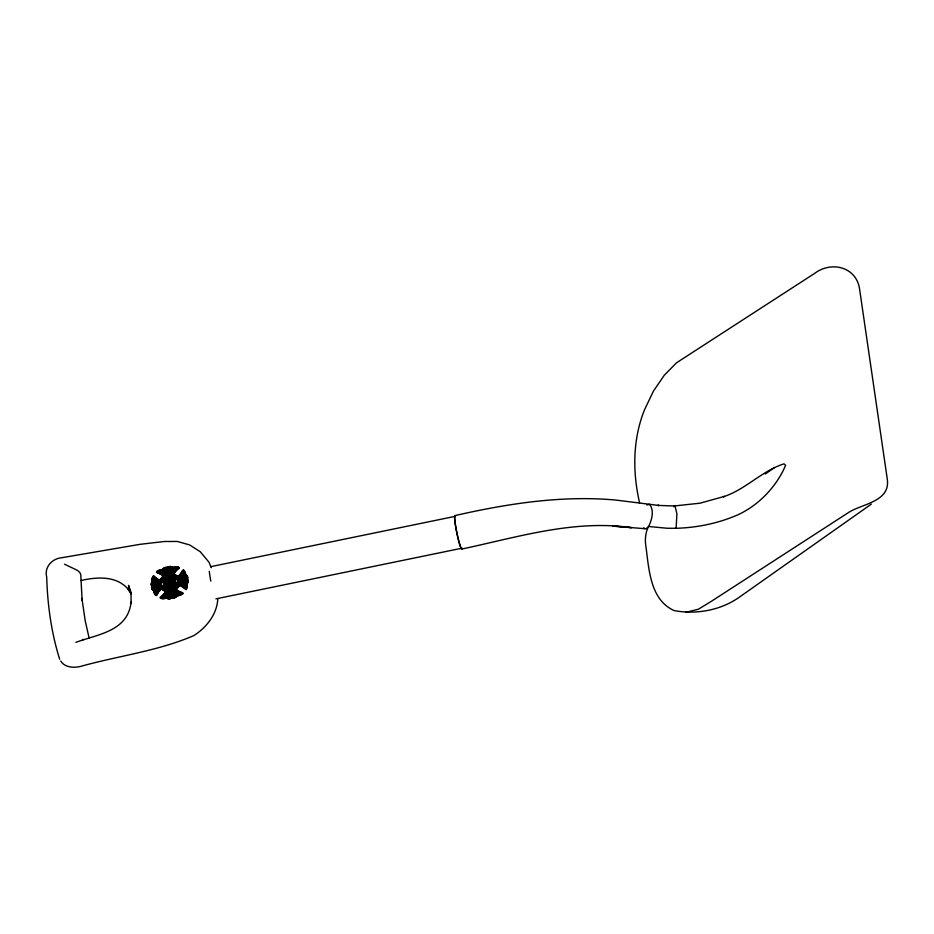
<?xml version="1.0" encoding="UTF-8"?>
<svg xmlns="http://www.w3.org/2000/svg" width="934" height="934" viewBox="0 0 934 934"><rect width="100%" height="100%" fill="white"/><g stroke="black" fill="none" stroke-linecap="round" stroke-linejoin="round"><path stroke-width="1.4" d="M165.867 596.616L167.735 591.887A3.748 3.141 -19.8 0 1 169.719 589.973A3.759 3.152 -19.8 0 1 172.533 589.693L177.051 593.37M167.63 593.277L167.875 592.284A3.748 3.141 -19.8 0 1 169.86 590.358A3.759 3.152 -19.8 0 1 172.673 590.09L174.74 591.817M173.561 569.682L171.541 573.184A3.748 3.141 -19.8 0 1 169.556 575.111A3.759 3.152 -19.8 0 1 166.742 575.379L162.364 572.098M171.786 572.192L171.681 573.581A3.748 3.141 -19.8 0 1 169.696 575.496A3.759 3.152 -19.8 0 1 167.805 575.893M158.068 584.906L159.154 586.961A2.405 2.02 -19.8 0 0 160.193 584.871L158.5 582.991L158.558 585.595M158.5 582.991L158.208 585.303M180.776 582.092L179.235 580.598A2.405 2.02 -19.8 0 1 180.157 578.566L180.297 578.963A2.405 2.02 -19.8 0 0 179.375 580.983L180.916 582.477L180.857 579.874M180.916 582.477L181.208 580.166M169.369 577.597L170.875 577.282L169.369 577.597L170.782 576.663L170.537 575.589L168.996 576.558L170.537 575.589M169.229 577.2L170.782 576.663M165.785 572.577L165.972 571.468C169.509 572.542 163.532 573.476 167.174 572.017M165.925 572.962L165.972 571.468M173.502 592.506C172.054 596.196 173.199 590.125 173.455 594.001M157.893 587.439L157.262 585.875L156.492 587.007L157.753 586.891M181.535 578.029L182.153 579.594C184.313 577.726 180.204 577.457 182.153 579.594M157.227 583.318L157.181 584.707L157.157 583.038L155.99 583.575L157.181 584.707M182.2 582.151L182.235 580.761L182.27 582.419L183.426 581.894L182.235 580.761M217.797 598.787C217.073 614.187 206.519 627.473 193.91 635.552C157.788 651.173 118.093 655.843 80.417 666.456C73.599 668.055 64.75 667.576 60.745 661.038M163.228 582.653L160.321 581.578A24.763 20.793 -19.8 0 1 154.869 578.59L153.725 577.679L153.386 578.403A5.557 4.658 -19.8 0 0 153.783 580.82L159.095 581.905A3.748 3.141 -19.8 0 1 161.08 583.435A3.759 3.152 -19.8 0 1 161.08 585.875L157.648 589.587L155.184 590.486L155.278 592.028M155.266 591.362L155.184 590.486M184.091 574.585L181.628 575.484L178.196 579.197A3.759 3.152 -19.8 0 0 178.196 581.637A3.748 3.141 -19.8 0 0 180.18 583.178C187.676 585.373 186.998 585.49 180.32 583.563A3.748 3.141 -19.8 0 1 178.336 582.034A3.759 3.152 -19.8 0 1 178.336 579.594C179.632 576.406 185.095 576.185 183.975 572.659M184.232 574.982L183.403 571.561L181.932 573.674A24.763 20.793 -19.8 0 1 178.172 577.901C176.491 580.446 174.261 579.745 176.608 577.761A23.502 19.731 -19.8 0 0 182.235 570.943L183.414 569.717L185.317 572.484M164.641 572.775L164.793 571.094C161.442 569.6 165.657 575.075 164.793 571.094M175.861 593.896C174.845 590.848 173.514 595.367 176.036 594.666L175.896 594.036M174.775 592.693L174.623 594.374M174.821 587.778L174.401 586.844L175.055 587.276C178.674 585.805 173.432 587.533 174.74 587.007M167.49 592.892L165.96 594.549L166.03 597.083L162.446 597.608L163.59 596.371A24.763 20.793 -19.8 0 0 167.641 591.245L168.412 589.623L167.816 586.097L166.801 589.681A23.432 19.672 -19.8 0 1 162.539 595.285L160.053 597.48L161.255 598.215A6.877 5.779 -19.8 0 0 166.45 597.643L167.081 598.145A3.736 3.129 -19.8 0 0 169.801 598.554L172.953 597.783A3.783 3.176 -19.8 0 0 174.88 597.41A3.748 3.152 -19.8 0 0 176.911 595.483C178.511 596.032 185.516 593.265 181.57 592.331A23.502 19.731 -19.8 0 1 174.366 588.14L173.49 587.066M167.957 586.494L166.941 590.066A23.432 19.672 -19.8 0 1 162.679 595.67L160.368 598.262M171.611 579.372L172.486 575.402A23.432 19.672 -19.8 0 1 176.736 569.798L179.223 567.592L178.02 566.856A6.877 5.779 -19.8 0 0 172.825 567.44L172.195 566.938A3.736 3.129 -19.8 0 0 169.474 566.529L166.322 567.3A3.783 3.176 -19.8 0 0 164.407 567.674A3.748 3.152 -19.8 0 0 162.364 569.588C160.765 569.051 153.771 571.818 157.706 572.752A23.502 19.731 -19.8 0 1 164.921 576.932L167.034 580.306L166.439 576.78L165.248 575.554A24.763 20.793 -19.8 0 0 160.8 572.717L158.535 571.655L161.699 571.094M676.239 527.687L676.123 528.294L667.039 528.247L648.628 526.496L646.059 528.796L612.774 526.087L631.407 527.663C573.85 519.304 517.319 537.307 461.688 549.064M175.207 578.041C170.607 580.224 175.557 576.593 174.249 578.858C173.129 578.695 172.218 576.932 173.374 579.313C176.292 580.411 174.378 575.986 175.3 578.134M167.093 577.399L169.136 576.943M171.739 578.531L172.627 575.788A23.432 19.672 -19.8 0 1 173.502 574.305M153.573 577.726L153.526 578.788A5.557 4.658 -19.8 0 0 153.923 581.205M185.703 587.346L184.407 586.482A24.763 20.793 -19.8 0 0 178.966 583.493L176.187 582.816L179.106 583.89A24.763 20.793 -19.8 0 1 184.547 586.879L185.691 587.79L185.889 586.68A5.616 4.717 -19.8 0 0 185.492 584.252M185.843 587.743L186.029 587.066A5.616 4.717 -19.8 0 0 186.064 586.26A5.557 4.658 -19.8 0 0 185.644 584.649M187.209 587.579L186.076 589.693L184.29 588.268A23.443 19.684 -19.8 0 0 177.67 584.637L176.503 584.404L176.187 582.816M151.833 585.805L151.728 587.159A3.783 3.176 -19.8 0 0 152.417 589.494L153.9 590.545A6.83 5.732 -19.8 0 0 153.877 592.028L155.861 595.355L157.04 594.129A23.502 19.731 -19.8 0 1 162.668 587.311L163.719 586.61L162.808 587.708A23.502 19.731 -19.8 0 0 161.465 588.922L165.633 591.654L166.147 590.23L162.306 588L161.384 588.875L165.633 591.654M153.947 590.393L154.04 590.93A6.83 5.732 -19.8 0 0 154.017 592.413M187.968 580.177L187.687 578.309A3.783 3.176 -19.8 0 0 186.998 575.974L185.387 574.538A6.83 5.732 -19.8 0 0 185.399 573.056L183.554 570.114L182.375 571.339A23.502 19.731 -19.8 0 1 176.748 578.158L175.697 578.858M185.481 575.075L185.527 574.924A6.83 5.732 -19.8 0 0 185.539 573.441M170.35 572.869L168.202 572.624L166.38 574.118A2.405 2.02 -19.8 0 0 168.61 574.702L170.373 572.775L168.47 574.317A2.405 2.02 -19.8 0 1 166.24 573.721L166.24 573.721M168.902 592.296L170.817 590.767A2.405 2.02 -19.8 0 1 173.035 591.35C172.556 594.222 166.357 591.234 171.214 592.845M158.862 587.895L158.441 589.354L156.013 590.813M154.203 589.202L154.74 587.766L153.118 586.961L153.001 587.755A2.358 1.985 -19.8 0 0 153.888 589.074L154.028 589.459A2.358 1.985 -19.8 0 1 153.141 588.14L153.118 586.961M154.343 589.599L154.74 587.766M185.084 575.869C183.227 577.025 186.485 579.559 186.415 577.714A2.358 1.985 -19.8 0 0 185.527 576.395L185.387 576.009A2.358 1.985 -19.8 0 1 186.275 577.329L186.31 578.508M185.224 576.266L184.675 577.702M155.441 589.354L155.931 588.07C160.041 588.408 152.686 591.035 157.379 588.187M155.581 589.739L155.931 588.07M183.835 575.729C180.974 580.353 183.683 573.009 183.496 577.399M173.958 581.065C174.576 578.695 176.106 582.641 175.195 580.096C173.631 581.824 173.829 579.78 173.059 580.656C174.553 580.166 176.561 579.734 174.121 581.45M171.155 576.231L171.926 574.608A24.763 20.793 -19.8 0 1 175.966 569.495L177.145 568.304L173.385 568.386L176.97 567.86L175.825 569.098A24.763 20.793 -19.8 0 0 171.786 574.223L171.015 575.846L171.471 578.975M152.137 586.132L151.868 587.544A3.783 3.176 -19.8 0 0 152.557 589.879L154.087 590.778M187.279 579.325L187.547 577.924A3.783 3.176 -19.8 0 0 186.858 575.589L185.341 574.69M175.183 586.832L176.152 586.085L175.861 587.194M156.62 595.623L157.181 594.526A23.502 19.731 -19.8 0 1 158.068 593.032M161.325 580.703L164.174 576.698L163.275 575.974L160.636 578.823L160.216 580.259L161.325 580.703L164.174 576.698M178.102 584.754L179.363 585.606L178.102 584.754L175.253 588.77L176.152 589.494L178.791 586.645M178.242 585.151L175.253 588.77M160.216 580.259L163.275 575.974M179.223 585.209L176.152 589.494M182.037 577.282L183.975 576.115M175.043 586.447L173.993 586.75L174.88 587.393M167.875 577.492L168.669 577.737M165.423 570.405L166.404 568.491L165.423 570.405L163.835 570.09L163.882 569.401A2.358 1.985 -19.8 0 1 165.493 568.479L166.404 568.491M173.993 595.063L172.872 596.592L173.922 596.989A2.358 1.985 -19.8 0 0 175.534 596.067C175.452 594.199 173.467 595.553 173.012 596.978M174.413 575.613L173.152 574.854L173.794 573.815L178.055 576.593L177.121 577.457L175.405 576.103M173.292 575.239L173.794 573.815M165.493 591.257L166.147 590.23M155.429 587.101L156.258 585.279C154.577 582.863 152.417 587.007 155.429 587.101L156.258 585.279M183.986 578.368L183.029 579.804L184.465 581.135L185.749 579.652L183.986 578.368L185.749 579.652M184.126 578.765L183.169 580.189M155.674 593.265L157.356 591.409A24.763 20.793 -19.8 0 1 161.103 587.182L163.555 585.42L161.243 587.568A24.763 20.793 -19.8 0 0 157.496 591.794L156.025 593.907L155.301 592.425M183.753 572.203L182.072 574.06A24.763 20.793 -19.8 0 1 178.312 578.286L177.53 578.963M156.632 587.393L157.262 585.875M182.784 578.076L182.013 579.197M163.835 570.09L164.022 569.798A2.358 1.985 -19.8 0 1 165.633 568.864L166.544 568.876M175.58 595.378L175.394 595.67A2.358 1.985 -19.8 0 1 173.782 596.604L172.872 596.592M153.806 586.213L154.46 585.338M166.45 570.382L167.641 568.853L168.575 569.331L169.346 570.207L168.12 571.456L166.45 570.382L168.12 571.456M166.591 570.767L167.641 568.853M172.837 594.701C169.684 598.344 175.218 594.479 171.296 594.012L170.07 595.262L171.774 596.616M185.609 579.255L184.465 581.135M673.753 506.73L674.371 505.948L700.021 503.192L724.434 496.386L723.43 496.76C745.554 489.591 762.109 470.689 784.035 463.836L785.576 465.342C776.796 486.264 758.933 505.06 738.199 514.669C718.666 523.262 697.418 527.652 676.123 528.294L676.905 513.758L675.002 506.006L657.746 505.399L658.914 505.469L615.518 500.029C561.474 495.183 507.536 503.659 454.94 515.591M152.966 585.373L154.133 583.563L153.001 582.618A2.452 2.055 -19.8 0 0 152.487 584.194L152.966 585.373L154.133 583.563M185.154 581.52L186.415 582.851A2.452 2.055 -19.8 0 0 186.94 581.275C187.15 578.928 184.453 581.462 185.551 582.197M186.45 580.096L185.294 581.905M175.487 587.007L175.861 587.171M167.98 571.059L169.206 569.81M170.373 571.363C171.085 573.056 167.221 571.655 169.965 570.651L170.35 571.421M169.136 572.04L169.965 570.651M170.292 593.429C169.416 596.733 170.023 591.105 169.206 594.433M171.751 571.304C172.218 566.062 171.132 574.071 172.218 568.993M168.459 595.647C166.042 591.958 167.84 599.231 168.003 594.795M170.21 595.659L171.296 594.012M161.524 589.272L162.306 588M177.121 577.457L177.904 576.196M151.588 585.688L151.203 584.474A3.736 3.129 -19.8 0 1 151.973 582.034L152.627 581.415L152.114 582.419A3.736 3.129 -19.8 0 0 151.343 584.859M188.201 581.847A3.736 3.129 -19.8 0 1 187.442 583.435L186.788 584.054L187.302 583.049A3.736 3.129 -19.8 0 0 188.084 580.609M168.202 572.624L166.322 574.025M171.074 592.46L173.094 591.444M154.81 584.988L154.951 584.334M182.994 593.615L180.064 595.437M153.223 582.431L153.141 583.014A2.452 2.055 -19.8 0 0 152.814 583.505M765.191 474.063L774.566 467.49M173.782 583.388L175.078 582.898M871.329 504.115L738.689 597.643C720.231 610.357 696.052 614.759 674.103 610.567C649.328 599.383 648.978 567.335 645.616 544.359A13.263 4.798 -84 0 1 648.628 526.496C651.839 520.028 654.5 510.373 649.515 504.302L647.005 504.967M170.338 569.39C174.296 567.136 167.209 570.417 169.649 567.627A2.452 2.055 -19.8 0 1 171.401 567.907L171.739 568.467M171.097 570.219L172.393 569.506M168.318 595.25L167.058 596.079M169.089 596.079L167.688 597.001L168.015 597.562A2.452 2.055 -19.8 0 0 169.778 597.842C172.125 596.884 166.941 595.448 170.712 597.456M169.229 596.464L167.828 597.386M157.846 573.137C153.912 572.203 160.905 569.436 162.504 569.985A3.748 3.152 -19.8 0 1 164.547 568.059A3.783 3.176 -19.8 0 1 166.462 567.685L169.614 566.915A3.736 3.129 -19.8 0 1 172.335 567.323L172.965 567.825A6.877 5.779 -19.8 0 1 178.16 567.253L179.363 567.989L176.876 570.184A23.432 19.672 -19.8 0 0 174.518 572.869M172.51 576.593L173.969 576.71L172.72 577.504C171.482 575.064 176.923 575.426 173.794 577.27M173.829 576.325L172.58 577.107L172.778 577.889L175.172 577.399L174.892 576.103M168.856 568.397L169.79 568.012A2.452 2.055 -19.8 0 1 171.541 568.292M170.572 597.071L169.626 597.456A2.452 2.055 -19.8 0 1 167.875 597.176L167.688 597.001M169.813 591.689L170.957 591.152A2.405 2.02 -19.8 0 1 173.175 591.747M171.926 572.577L173.455 570.919L173.549 568.853M155.301 583.19L156.492 582.104L155.301 583.19L154.355 581.777L156.492 582.104M159.154 586.961L159.119 586.505A2.405 2.02 -19.8 0 0 160.053 584.486M185.072 583.692L184.115 582.279C180.39 582.968 186.251 584.988 184.617 582.863M172.241 593.452L173.642 592.892M167.548 581.24C171.085 581.684 167.093 582.606 167.431 580.446L168.937 580.866L171.132 579.652M167.396 580.212L169.077 581.252L171.272 580.037L171.109 579.454L167.396 580.212L167.163 578.613L168.832 579.722C167.816 578.309 170.035 577.854 169.591 579.57L170.864 577.819M156.13 583.972L157.157 583.038M183.286 581.497L182.27 582.419M173.817 580.668L173.467 581.45M169.778 581.1C173.712 579.605 168.459 581.777 170.443 581.287L171.482 581.485L169.918 581.497M182.924 583.365L184.115 582.279M172.662 579.979L171.669 580.364L171.973 581.859L172.662 579.979L172.825 581.111M172.802 580.364L171.669 580.364M164.034 586.459L166.345 585.455L166.159 586.435M160.006 571.421L158.71 572.18L160.94 573.102A24.763 20.793 -19.8 0 1 165.388 575.939L166.579 577.165M171.214 584.532L171.938 585.186C173.117 587.054 167.676 587.124 168.12 585.174L171.716 583.692M168.353 586.225L168.26 585.571L171.868 584.077L171.693 583.505L167.992 584.264L167.898 583.668L170.84 583.481L170.56 582.162L171.471 581.975M164.688 586.575C167.221 586.715 163.322 586.599 165.703 586.937M164.828 586.961L165.657 586.634M166.089 586.529L166.637 586.902L166.404 585.898M169.136 585.314C171.856 585.128 169.276 585.326 169.276 585.7M164.256 578.601L162.901 578.73M164.396 578.987L163.1 579.477L162.843 578.333L165.271 578.146L165.61 579.839M162.983 578.73L165.411 578.531C161.851 579.255 166.054 580.002 165.271 578.146M166.45 583.972C168.832 582.781 164.594 586.248 167.606 584.719L167.443 583.61M75.888 642.347C97.79 634.221 127.97 631.396 131.134 601.928L131.11 603.189L131.04 594.024L128.507 585.361L131.39 593.359M164.337 588.548L165.89 588.42L164.477 588.934L164.267 588.116C170.292 587.393 162.119 590.23 166.661 587.684C162.166 587.684 168.015 589.027 166.497 586.517M169.895 587.626C176.549 587.393 165.867 588.665 172.171 586.809M170.035 588.011L172.311 587.194L172.09 586.225L168.318 586.552C168.54 588.969 172.93 585.933 168.4 587.124M172.276 587.486L172.498 588.455L168.856 589.646L170.817 588.455L168.482 587.626L170.502 586.902M170.642 587.288L168.704 588.583L170.817 588.455M153.783 580.82L156.235 580.644L159.235 582.291A3.748 3.141 -19.8 0 1 161.22 583.832A3.759 3.152 -19.8 0 1 161.22 586.272L159.002 588.28M163.275 580.738L165.4 579.033L163.018 579.489L162.843 578.333M154.495 582.174L156.632 582.501M184.932 583.295L182.784 582.968M170.922 598.636L169.941 598.939A3.736 3.129 -19.8 0 1 167.221 598.531L166.45 597.643M172.498 588.455L168.715 589.261L170.677 588.058M153.713 578.123L155.009 578.987A24.763 20.793 -19.8 0 0 160.461 581.975L161.384 582.302M685.684 612.342L698.434 609.213L711.346 601.321L849.391 511.972C863.238 503.578 890.978 501.383 887.207 478.582L859.677 289.727C856.968 267.252 831.855 260.388 814.623 273.405L676.578 362.754L664.319 375.188L653.438 391.124L644.588 409.617C632.657 439.19 632.47 471.857 639.545 502.667M210.909 566.634L455.091 516.362A16.298 1.494 78.4 0 0 457.146 534.014A16.298 1.494 78.4 0 0 461.84 547.861M172.65 576.99L174.973 576.617L172.778 577.889M170.957 577.889L167.256 578.648L167.104 576.663L168.996 576.558M171.249 579.839L167.536 580.609L167.303 579.01L168.097 578.846M170.163 578.391L170.817 577.492L167.116 578.251L167.303 579.01M174.436 578.485L173.701 577.551L174.856 577.726M163.135 580.353L163.789 580.633M164.267 581.263L164.034 580.212L164.664 580.504M165.225 581.065L165.516 579.839L166.065 582.956L163.672 583.458M167.957 578.45L168.832 579.722M170.315 579.419L169.591 579.57M163.648 580.247L164.127 580.878M164.524 580.119L165.084 580.679M175.3 578.905L175.51 579.722L173.117 580.212L172.918 579.395L175.3 578.905L172.977 579.816M164.524 579.816L163.065 579.839L163.298 581.473L165.692 580.983M163.438 581.87L165.832 581.38M163.543 582.571C165.902 582.723 163.006 581.497 163.707 583.645L166.007 583.19L166.217 584.007L164.279 583.983L164.676 586.178L164.15 583.131L163.567 583.26L164.092 586.926L166.556 586.937L166.812 588.081M167.863 582.851L167.641 581.859L169.042 581.578M166.065 582.956L163.532 583.061L163.298 581.473M169.182 581.964L167.641 581.859M167.723 582.454L171.436 581.695L171.611 582.361L170.56 582.162M173.222 581.462C172.521 581.859 175.931 584.217 175.604 580.948L175.312 582.174L174.6 581.228L173.969 582.454L173.724 581.357M174.693 581.882L174.109 581.322M164.477 585.361L166.357 584.964L163.754 584.532M171.833 583.89L167.992 584.264M174.214 583.925L175.522 583.657M164.536 585.793L164.174 586.856M173.596 584.065C179.923 584.637 172.65 580.283 173.736 584.451M164.933 588.642C169.719 587.136 162.563 591.432 164.186 587.568L166.579 587.077M174.389 585.641C178.114 585.793 173.257 584.077 174.051 586.575L176.433 586.073C176.199 583.493 172.627 586.715 175.732 585.49M164.804 587.79L166.626 587.416M176.292 585.688C176.608 583.832 173.023 584.579 173.911 586.178L176.433 586.073M165.073 589.027L166.941 589.004L166.707 588M215.929 598.857L461.536 548.293M178.931 595.74L177.051 595.88A3.748 3.152 -19.8 0 1 175.861 597.305M81.118 580.481C97.159 576.862 116.633 575.531 128.367 589.436L127.514 588.455L130.97 593.861M168.318 586.552L172.23 586.61M169.439 573.266L170.513 573.172M181.675 578.426L182.924 578.461M157.753 587.042L156.492 587.007M164.407 588.513L165.89 588.42M167.419 582.793L166.369 582.851L167.419 582.793L167.256 581.695L166.065 581.333L166.369 582.851M172.008 582.664C174.892 583.166 170.443 582.151 172.311 584.17L173.35 584.135L173.047 582.618M164.01 579.5L165.552 579.419M167.256 581.695L166.065 581.333M173.21 583.75L172.311 584.17M168.213 585.828L172.031 585.793M172.837 588.303L174.039 589.529A24.763 20.793 -19.8 0 0 178.476 592.366L180.741 593.417L177.32 594.76L180.881 593.814L178.616 592.751A24.763 20.793 -19.8 0 1 174.179 589.914L173.479 589.307M82.484 639.521L83.838 639.545M181.897 576.885L183.356 577.002M157.519 588.583L156.071 588.467M158.64 583.376L160.018 584.369M64.493 564.206L76.786 570.055A16.66 8.803 -4 0 1 80.826 576.348L82.157 600.702L81.923 598.367L85.181 620.678L89.104 637.945M167.816 586.097L168.272 589.237L167.501 590.86A24.763 20.793 -19.8 0 1 163.45 595.974L162.306 597.223L166.03 597.083M166.882 575.776L163.006 573.161L162.107 571.304M174.6 591.432L176.421 592.308L177.32 594.164M163.695 569.693L165.283 570.009M161.395 598.612L162.481 598.787A6.888 5.779 -19.8 0 0 164.769 598.647M163.38 570.802L164.944 571.48M168.996 571.643L170.595 571.993M170.432 593.814L168.832 593.475M152.359 580.761L152.125 579.886A6.912 5.802 -19.8 0 1 152.207 577.889L153.339 575.776L155.278 577.597A23.443 19.684 -19.8 0 0 161.886 581.217L163.053 581.45L161.745 580.831A23.443 19.684 -19.8 0 1 155.137 577.2L153.935 576.103M176.363 584.019L177.53 584.252A23.443 19.684 -19.8 0 1 184.15 587.883L185.936 589.307L187.069 587.194A6.912 5.802 -19.8 0 0 187.162 585.198M174.483 593.989L176.036 594.666M182.924 593.09L181.71 592.716A23.502 19.731 -19.8 0 1 174.506 588.537L172.381 585.163L172.977 588.689M173.152 574.854L176.981 577.072M166.287 590.615L162.446 588.397M173.934 574.2L178.055 576.593M164.501 572.379L163.567 571.573M174.915 593.09L175.522 593.464M184.535 577.317L186.17 578.123M160.076 579.862L161.185 580.318M155.289 586.704L153.666 585.816M153.818 576.231L152.347 578.274A6.912 5.802 -19.8 0 0 152.265 580.271M167.781 569.238L169.346 570.207M166.112 571.853L167.314 572.414M172.101 593.055L173.315 593.604M171.634 596.231L170.07 595.262M168.715 568.012L170.198 569.004M153.258 587.346L154.122 587.86M183.029 579.804L184.325 580.738M156.398 585.665L155.091 584.731M182.375 581.146L183.426 581.894M155.99 583.575L157.04 584.322M163.415 576.371L164.314 577.084M175.113 588.385L176.012 589.097M181.348 580.563L180.46 579.197M643.783 527.792L644.845 528.702M155.604 595.425L154.11 592.985M154.273 583.948L153.363 582.828M187.139 578.94L188.224 580.995M152.277 586.529L151.448 585.291M155.161 582.793L154.355 581.777M165.925 578.403L165.061 577.329A23.502 19.731 -19.8 0 0 159.457 573.756M170.957 569.822L171.611 570.908M169.451 594.818L168.902 593.709M166.521 579.162L167.034 580.306M170.21 571.036L170.513 571.76M186.648 583.657L187.197 585.104M152.37 580.831L152.767 581.812M211.177 567.615L209.111 562.373L200.296 551.772L189.719 544.966L177.378 541.451L164.197 541.51L140.077 544.324L61.749 557.726C52.211 558.544 44.108 567.043 46.7 577.025C47.494 604.788 51.323 632.633 59.648 659.182M186.193 583.038L186.275 582.454A2.452 2.055 -19.8 0 0 186.8 580.878M175.604 580.948L175.055 581.053M173.315 577.644L173.642 578.415M175.72 586.809L176.001 587.556M165.47 579.442L165.668 580.224L164.979 579.944M168.482 587.626L168.704 588.583M168.634 588.689L168.856 589.646M171.821 597.538L173.094 598.169A3.783 3.176 -19.8 0 0 175.02 597.795M163.018 579.489L163.205 580.236M164.15 583.131L164.349 583.948M167.665 594.164L167.198 596.476M173.385 568.386L173.689 569.25M175.382 583.26L174.074 583.528M175.72 593.51L176.036 594.433M186.917 584.24L187.302 585.583M152.219 580.364L152.511 581.228M180.262 578.508L180.601 579.594M158.815 585.875L159.013 586.575M174.681 580.563L174.927 581.345M173.689 579.956L173.922 580.738M155.137 591.642L155.441 592.81M176.328 583.213L176.503 584.404M175.557 578.461L175.732 579.652M173.841 577.936L173.934 578.59M172.918 579.395L173.117 580.212M170.735 576.897L171.377 580.773M171.342 581.1L171.949 584.707M172.09 586.225L172.311 587.194M170.023 577.994L170.175 579.022M168.529 577.352L167.805 577.002L167.91 577.889M167.116 581.298L167.279 582.407M166.544 586.295L166.217 584.567M165.797 581.684C161.395 582.244 165.038 580.983 165.925 582.571M166.018 586.05L166.229 586.914M162.913 581.065L163.088 582.256M163.555 585.42L163.859 587.007M177.18 593.779L177.32 594.76M162.096 570.709L162.247 571.69M166.591 598.029A6.888 5.779 -19.8 0 1 165.89 598.32M159.084 591.596A23.502 19.731 -19.8 0 1 160.216 590.23M152.627 584.591A2.452 2.055 -19.8 0 1 152.639 584.042M462.015 548.608A17.092 1.564 78.4 0 1 456.633 531.913A17.092 1.564 78.4 0 1 455.488 516.28M210.827 581.1A16.298 1.494 78.4 0 1 209.298 571.316M165.937 582.08C164.372 581.824 164.547 583.003 165.855 582.151"/></g></svg>
